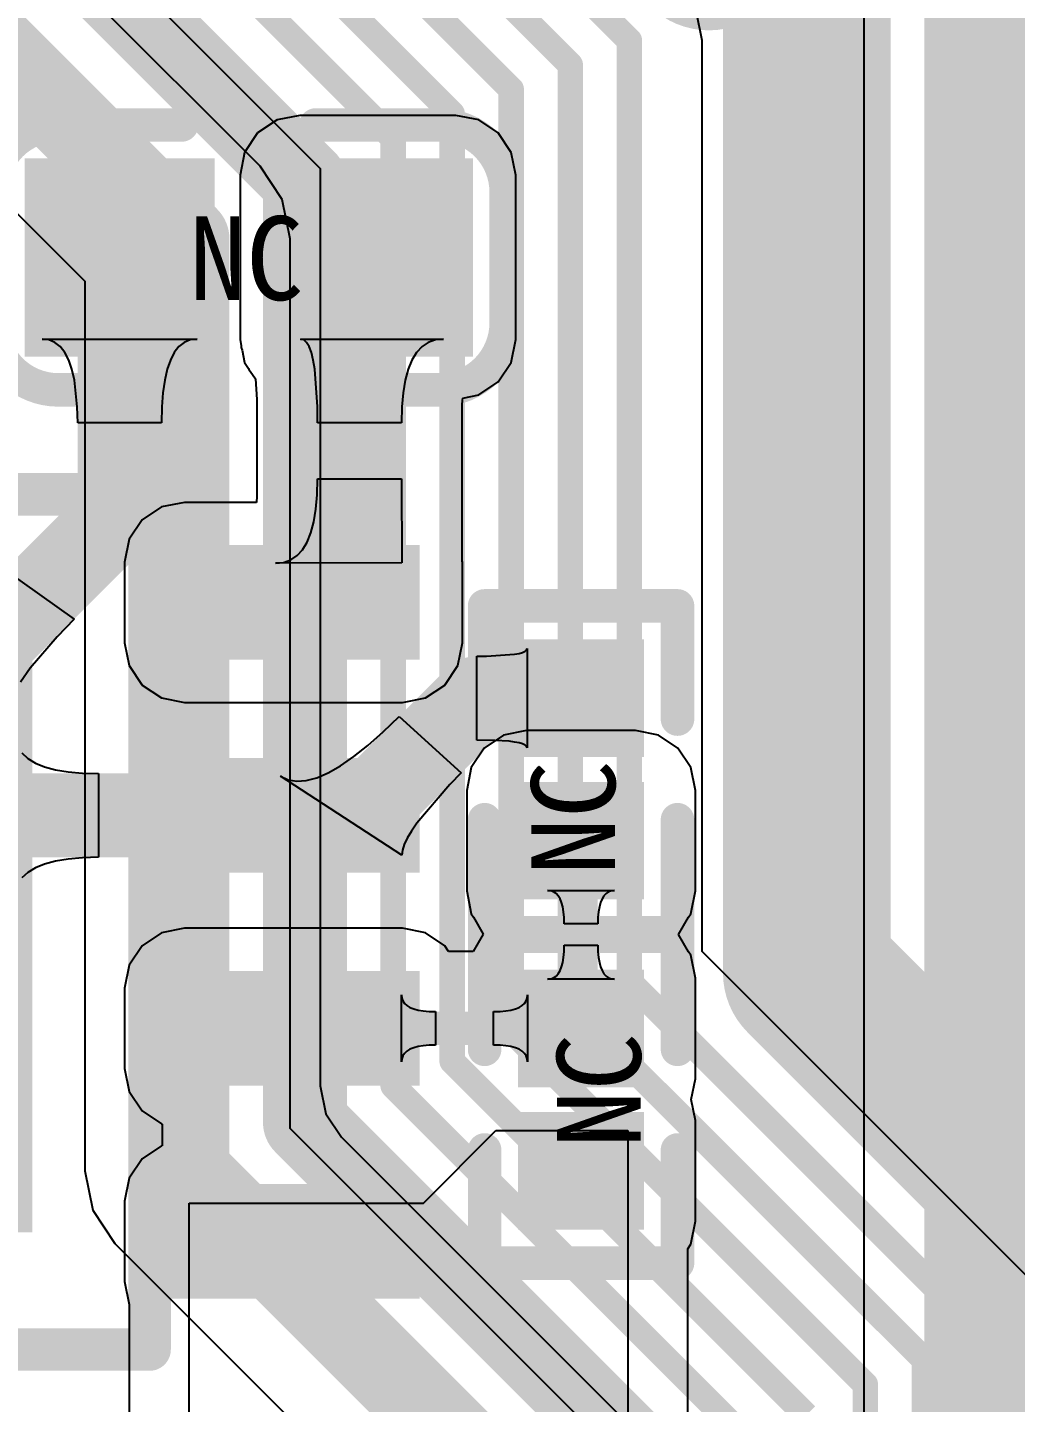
# Model space of a CAD drawing. Header units: millimetres. Extents: x -30 to 3.5, y -1.1 to 91.3.
# Drawn here: x -12.85 to -6.96, y 33.3 to 41.5 of the extents above; entities that cross this region are included whole.
import ezdxf

# ---------------------------------------------------------------- set-up
doc = ezdxf.new("R2010")
doc.units = ezdxf.units.MM
for name, color, linetype in [('BottomLayer', 5, 'Continuous'), ('MultiLayer', 9, 'Continuous'), ('TopLayer', 1, 'Continuous'), ('TopOverlay', 2, 'Continuous'), ('TopPaste', 8, 'Continuous'), ('TopSolder', 216, 'Continuous'), ('ViaHoleLayer', 16, 'Continuous')]:
    doc.layers.add(name, color=color, linetype=linetype)

# ---------------------------------------------------------------- blocks, each defined once
blk = doc.blocks.new('ESOP_8_L4_9_W3_9_P1_27_LS6_0_BL_EP_4')
at = {"layer": 'TopLayer'}
for points in [[(-1.66497, 3.558286), (-2.14503, 3.558286), (-1.66497, 2.258314), (-2.14503, 2.258314)], [(-0.39497, 3.558286), (-0.87503, 3.558286), (-0.39497, 2.258314), (-0.87503, 2.258314)], [(0.87503, 3.558286), (0.39497, 3.558286), (0.87503, 2.258314), (0.39497, 2.258314)], [(2.14503, 3.558286), (1.66497, 3.558286), (2.14503, 2.258314), (1.66497, 2.258314)], [(1.75006, 1.249934), (-1.75006, 1.249934), (1.75006, -1.249934), (-1.75006, -1.249934)], [(-1.66497, -2.258314), (-2.14503, -2.258314), (-1.66497, -3.558286), (-2.14503, -3.558286)], [(-0.39497, -2.258314), (-0.87503, -2.258314), (-0.39497, -3.558286), (-0.87503, -3.558286)], [(0.87503, -2.258314), (0.39497, -2.258314), (0.87503, -3.558286), (0.39497, -3.558286)], [(2.14503, -2.258314), (1.66497, -2.258314), (2.14503, -3.558286), (1.66497, -3.558286)]]:
    blk.add_solid(points, dxfattribs=at)
at = {"layer": 'TopOverlay', "const_width": 0.254}
for points in [[(-2.549906, 2.050034), (-2.549906, 0.8001)], [(-2.549906, 2.050034), (2.55016, 2.050034)], [(2.549906, 2.050034), (2.549906, -2.050034)], [(-2.549906, -0.8001), (-2.549906, -2.050034)], [(-2.55016, -2.050034), (2.549906, -2.050034)]]:
    blk.add_lwpolyline(points, dxfattribs=at)
at = {"layer": 'TopOverlay', "const_width": 0.127}
for points in [[(-2.613406, 2.050034, 1), (-2.486406, 2.050034, 1)], [(-2.613406, 2.050034, 1), (-2.486406, 2.050034, 1)], [(2.486406, 2.050034, 1), (2.613406, 2.050034, 1)], [(2.48666, 2.050034, 1), (2.61366, 2.050034, 1)], [(-2.613406, 0.8001, 1), (-2.486406, 0.8001, 1)], [(-2.563368, 0.8001, 1), (-2.436368, 0.8001, 1)], [(-2.613406, -0.8001, 1), (-2.486406, -0.8001, 1)], [(-2.563368, -0.8001, 1), (-2.436368, -0.8001, 1)], [(-2.61366, -2.050034, 1), (-2.48666, -2.050034, 1)], [(-2.613406, -2.050034, 1), (-2.486406, -2.050034, 1)], [(2.486406, -2.050034, 1), (2.613406, -2.050034, 1)], [(2.486406, -2.050034, 1), (2.613406, -2.050034, 1)]]:
    blk.add_lwpolyline(points, format="xyb", close=True, dxfattribs=at)
at = {"layer": 'TopOverlay', "const_width": 0.254}
blk.add_lwpolyline([(-2.499868, 0.8001, -0.63548999), (-2.499868, -0.8001)], format="xyb", dxfattribs=at)
at = {"layer": 'TopPaste'}
for points in [[(-1.66497, 3.558286), (-2.14503, 3.558286), (-1.66497, 2.258314), (-2.14503, 2.258314)], [(-0.39497, 3.558286), (-0.87503, 3.558286), (-0.39497, 2.258314), (-0.87503, 2.258314)], [(0.87503, 3.558286), (0.39497, 3.558286), (0.87503, 2.258314), (0.39497, 2.258314)], [(2.14503, 3.558286), (1.66497, 3.558286), (2.14503, 2.258314), (1.66497, 2.258314)], [(1.75006, 1.249934), (-1.75006, 1.249934), (1.75006, -1.249934), (-1.75006, -1.249934)], [(-1.66497, -2.258314), (-2.14503, -2.258314), (-1.66497, -3.558286), (-2.14503, -3.558286)], [(-0.39497, -2.258314), (-0.87503, -2.258314), (-0.39497, -3.558286), (-0.87503, -3.558286)], [(0.87503, -2.258314), (0.39497, -2.258314), (0.87503, -3.558286), (0.39497, -3.558286)], [(2.14503, -2.258314), (1.66497, -2.258314), (2.14503, -3.558286), (1.66497, -3.558286)]]:
    blk.add_solid(points, dxfattribs=at)
at = {"layer": 'TopSolder'}
for points in [[(-1.56337, 3.659886), (-2.24663, 3.659886), (-1.56337, 2.156714), (-2.24663, 2.156714)], [(-0.29337, 3.659886), (-0.97663, 3.659886), (-0.29337, 2.156714), (-0.97663, 2.156714)], [(0.97663, 3.659886), (0.29337, 3.659886), (0.97663, 2.156714), (0.29337, 2.156714)], [(2.24663, 3.659886), (1.56337, 3.659886), (2.24663, 2.156714), (1.56337, 2.156714)], [(1.85166, 1.351534), (-1.85166, 1.351534), (1.85166, -1.351534), (-1.85166, -1.351534)], [(-1.56337, -2.156714), (-2.24663, -2.156714), (-1.56337, -3.659886), (-2.24663, -3.659886)], [(-0.29337, -2.156714), (-0.97663, -2.156714), (-0.29337, -3.659886), (-0.97663, -3.659886)], [(0.97663, -2.156714), (0.29337, -2.156714), (0.97663, -3.659886), (0.29337, -3.659886)], [(2.24663, -2.156714), (1.56337, -2.156714), (2.24663, -3.659886), (1.56337, -3.659886)]]:
    blk.add_solid(points, dxfattribs=at)
blk = doc.blocks.new('LC_0402_R_10')
at = {"layer": 'TopLayer'}
for points in [[(-0.725, -0.325), (-0.125, -0.325), (-0.725, 0.325), (-0.125, 0.325)], [(0.125, -0.325), (0.725, -0.325), (0.125, 0.325), (0.725, 0.325)]]:
    blk.add_solid(points, dxfattribs=at)
at = {"layer": 'TopOverlay', "const_width": 0.2}
for points in [[(-0.3, 0.575), (-0.975, 0.575)], [(-0.975, -0.575), (-0.975, 0.575)], [(0.975, 0.575), (0.3, 0.575)], [(0.975, -0.575), (0.975, 0.575)], [(-0.3, -0.575), (-0.975, -0.575)], [(0.975, -0.575), (0.3, -0.575)]]:
    blk.add_lwpolyline(points, dxfattribs=at)
at = {"layer": 'TopOverlay', "const_width": 0.1}
for points in [[(-1.025, 0.575, 1), (-0.925, 0.575, 1)], [(-1.025, 0.575, 1), (-0.925, 0.575, 1)], [(-0.35, 0.575, 1), (-0.25, 0.575, 1)], [(0.25, 0.575, 1), (0.35, 0.575, 1)], [(0.925, 0.575, 1), (1.025, 0.575, 1)], [(0.925, 0.575, 1), (1.025, 0.575, 1)], [(-1.025, -0.575, 1), (-0.925, -0.575, 1)], [(-1.025, -0.575, 1), (-0.925, -0.575, 1)], [(-0.35, -0.575, 1), (-0.25, -0.575, 1)], [(0.25, -0.575, 1), (0.35, -0.575, 1)], [(0.925, -0.575, 1), (1.025, -0.575, 1)], [(0.925, -0.575, 1), (1.025, -0.575, 1)]]:
    blk.add_lwpolyline(points, format="xyb", close=True, dxfattribs=at)
at = {"layer": 'TopPaste'}
for points in [[(-0.725, -0.325), (-0.125, -0.325), (-0.725, 0.325), (-0.125, 0.325)], [(0.125, -0.325), (0.725, -0.325), (0.125, 0.325), (0.725, 0.325)]]:
    blk.add_solid(points, dxfattribs=at)
at = {"layer": 'TopSolder'}
for points in [[(-0.7758, -0.3758), (-0.0742, -0.3758), (-0.7758, 0.3758), (-0.0742, 0.3758)], [(0.0742, -0.3758), (0.7758, -0.3758), (0.0742, 0.3758), (0.7758, 0.3758)]]:
    blk.add_solid(points, dxfattribs=at)
blk = doc.blocks.new('LC_0603_C_40')
at = {"layer": 'TopLayer'}
for points in [[(-1.235, -0.49), (-0.305, -0.49), (-1.235, 0.49), (-0.305, 0.49)], [(0.305, -0.49), (1.235, -0.49), (0.305, 0.49), (1.235, 0.49)]]:
    blk.add_solid(points, dxfattribs=at)
at = {"layer": 'TopOverlay', "const_width": 0.2}
for points in [[(-1.535, 0.39, -0.414213), (-1.135, 0.79)], [(1.135, 0.79, -0.414213), (1.535, 0.39)], [(-1.135, -0.79, -0.414213), (-1.535, -0.39)], [(1.535, -0.39, -0.414213), (1.135, -0.79)]]:
    blk.add_lwpolyline(points, format="xyb", dxfattribs=at)
for points in [[(-0.4, 0.79), (-1.135, 0.79)], [(1.135, 0.79), (0.4, 0.79)], [(-1.535, 0.39), (-1.535, -0.39)], [(1.535, 0.39), (1.535, -0.39)], [(-0.4, -0.79), (-1.135, -0.79)], [(1.135, -0.79), (0.4, -0.79)]]:
    blk.add_lwpolyline(points, dxfattribs=at)
at = {"layer": 'TopOverlay', "const_width": 0.1}
for points in [[(-1.185, 0.79, 1), (-1.085, 0.79, 1)], [(-1.185, 0.79, 1), (-1.085, 0.79, 1)], [(-0.45, 0.79, 1), (-0.35, 0.79, 1)], [(0.35, 0.79, 1), (0.45, 0.79, 1)], [(1.085, 0.79, 1), (1.185, 0.79, 1)], [(1.085, 0.79, 1), (1.185, 0.79, 1)], [(-1.585, 0.39, 1), (-1.485, 0.39, 1)], [(-1.585, 0.39, 1), (-1.485, 0.39, 1)], [(1.485, 0.39, 1), (1.585, 0.39, 1)], [(1.485, 0.39, 1), (1.585, 0.39, 1)], [(-1.585, -0.39, 1), (-1.485, -0.39, 1)], [(-1.585, -0.39, 1), (-1.485, -0.39, 1)], [(1.485, -0.39, 1), (1.585, -0.39, 1)], [(1.485, -0.39, 1), (1.585, -0.39, 1)], [(-1.185, -0.79, 1), (-1.085, -0.79, 1)], [(-1.185, -0.79, 1), (-1.085, -0.79, 1)], [(-0.45, -0.79, 1), (-0.35, -0.79, 1)], [(0.35, -0.79, 1), (0.45, -0.79, 1)], [(1.085, -0.79, 1), (1.185, -0.79, 1)], [(1.085, -0.79, 1), (1.185, -0.79, 1)]]:
    blk.add_lwpolyline(points, format="xyb", close=True, dxfattribs=at)
at = {"layer": 'TopPaste'}
for points in [[(-1.235, -0.49), (-0.305, -0.49), (-1.235, 0.49), (-0.305, 0.49)], [(0.305, -0.49), (1.235, -0.49), (0.305, 0.49), (1.235, 0.49)]]:
    blk.add_solid(points, dxfattribs=at)
at = {"layer": 'TopSolder'}
for points in [[(-1.3366, -0.5916), (-0.2034, -0.5916), (-1.3366, 0.5916), (-0.2034, 0.5916)], [(0.2034, -0.5916), (1.3366, -0.5916), (0.2034, 0.5916), (1.3366, 0.5916)]]:
    blk.add_solid(points, dxfattribs=at)
blk = doc.blocks.new('LC_0402_R_65')
at = {"layer": 'TopLayer'}
for points in [[(-0.725, -0.325), (-0.125, -0.325), (-0.725, 0.325), (-0.125, 0.325)], [(0.125, -0.325), (0.725, -0.325), (0.125, 0.325), (0.725, 0.325)]]:
    blk.add_solid(points, dxfattribs=at)
at = {"layer": 'TopOverlay', "const_width": 0.2}
for points in [[(-0.3, 0.575), (-0.975, 0.575)], [(-0.975, -0.575), (-0.975, 0.575)], [(0.975, 0.575), (0.3, 0.575)], [(0.975, -0.575), (0.975, 0.575)], [(-0.3, -0.575), (-0.975, -0.575)], [(0.975, -0.575), (0.3, -0.575)]]:
    blk.add_lwpolyline(points, dxfattribs=at)
at = {"layer": 'TopOverlay', "const_width": 0.1}
for points in [[(-1.025, 0.575, 1), (-0.925, 0.575, 1)], [(-1.025, 0.575, 1), (-0.925, 0.575, 1)], [(-0.35, 0.575, 1), (-0.25, 0.575, 1)], [(0.25, 0.575, 1), (0.35, 0.575, 1)], [(0.925, 0.575, 1), (1.025, 0.575, 1)], [(0.925, 0.575, 1), (1.025, 0.575, 1)], [(-1.025, -0.575, 1), (-0.925, -0.575, 1)], [(-1.025, -0.575, 1), (-0.925, -0.575, 1)], [(-0.35, -0.575, 1), (-0.25, -0.575, 1)], [(0.25, -0.575, 1), (0.35, -0.575, 1)], [(0.925, -0.575, 1), (1.025, -0.575, 1)], [(0.925, -0.575, 1), (1.025, -0.575, 1)]]:
    blk.add_lwpolyline(points, format="xyb", close=True, dxfattribs=at)
at = {"layer": 'TopPaste'}
for points in [[(-0.725, -0.325), (-0.125, -0.325), (-0.725, 0.325), (-0.125, 0.325)], [(0.125, -0.325), (0.725, -0.325), (0.125, 0.325), (0.725, 0.325)]]:
    blk.add_solid(points, dxfattribs=at)
at = {"layer": 'TopSolder'}
for points in [[(-0.7758, -0.3758), (-0.0742, -0.3758), (-0.7758, 0.3758), (-0.0742, 0.3758)], [(0.0742, -0.3758), (0.7758, -0.3758), (0.0742, 0.3758), (0.7758, 0.3758)]]:
    blk.add_solid(points, dxfattribs=at)

msp = doc.modelspace()

# ---------------------------------------------------------------- linework, layer by layer
at = {"layer": 'BottomLayer'}
for p, q in [((-11.4642, 40.6758), (-12.8092, 42.0208)), ((-12.5021, 42.0601), (-11.1051, 40.6632)), ((-8.8285, 41.4263), (-8.8615, 41.5925)), ((-8.8285, 35.9939), (-8.8285, 41.4263)), ((-13.8536, 41.3348), (-12.5086, 39.9898)), ((-11.3316, 40.4773), (-11.4642, 40.6758)), ((-11.1051, 40.6632), (-11.1051, 35.192)), ((-11.285, 40.2432), (-11.3316, 40.4773)), ((-11.285, 34.9376), (-11.285, 40.2432)), ((-12.5086, 39.9898), (-12.5086, 34.6842)), ((-6.8447, 34.0101), (-8.8285, 35.9939)), ((-11.1051, 35.192), (-11.0721, 35.0258)), ((-11.0721, 35.0258), (-10.9779, 34.8849)), ((-9.386, 33.0386), (-11.285, 34.9376)), ((-10.9779, 34.8849), (-8.9941, 32.9011)), ((-12.5086, 34.6842), (-12.462, 34.4501)), ((-12.462, 34.4501), (-12.3294, 34.2516)), ((-12.3294, 34.2516), (-10.4304, 32.3526))]:
    msp.add_line(p, q, dxfattribs=at)
for points, const_width in [([(-8.2042, 35.8648), (-8.2042, 43.2562)], 1), ([(-10.787, 42.9505), (-9.2628, 41.4263)], 0.152), ([(-11.139, 42.8047), (-9.6148, 41.2805)], 0.152), ([(-11.491, 42.6589), (-9.9668, 41.1347)], 0.152), ([(-11.843, 42.5131), (-10.3188, 40.9889)], 0.152), ([(-12.195, 42.3673), (-10.6708, 40.8431)], 0.152), ([(-12.721, 42.1088), (-11.1968, 40.5846)], 0.5), ([(-13.421, 41.7674), (-11.8968, 40.2432)], 0.5), ([(-9.2628, 35.814), (-9.2628, 41.4263)], 0.152), ([(-9.6148, 35.6682), (-9.6148, 41.2805)], 0.152), ([(-9.9668, 35.5224), (-9.9668, 41.1347)], 0.152), ([(-10.3188, 35.3378), (-10.3188, 40.9889)], 0.152), ([(-10.6708, 35.192), (-10.6708, 40.8431)], 0.152), ([(-11.1968, 34.9741), (-11.1968, 40.5846)], 0.5), ([(-11.8968, 34.6842), (-11.8968, 40.2432)], 0.5), ([(-8.2042, 35.8648), (-5.7658, 33.4264)], 1), ([(-9.2628, 35.814), (-7.1518, 33.703)], 0.152), ([(-9.6148, 35.6682), (-7.5038, 33.5572)], 0.152), ([(-9.9668, 35.5224), (-7.8558, 33.4114)], 0.152), ([(-10.3188, 35.3378), (-8.2078, 33.2268)], 0.152), ([(-10.6708, 35.192), (-8.5598, 33.081)], 0.152), ([(-11.1968, 34.9741), (-9.1186, 32.8959)], 0.5), ([(-11.8968, 34.6842), (-9.8186, 32.606)], 0.5), ([(-7.1518, 28.1576), (-7.1518, 33.703)], 0.152), ([(-7.5038, 27.9762), (-7.5038, 33.5572)], 0.152), ([(-7.8558, 27.8304), (-7.8558, 33.4114)], 0.152)]:
    msp.add_lwpolyline(points, dxfattribs=dict(at, const_width=const_width))
for points, const_width in [([(-9.3008, 41.4263, 1), (-9.2248, 41.4263, 1)], 0.076), ([(-9.3008, 41.4263, 1), (-9.2248, 41.4263, 1)], 0.076), ([(-9.6528, 41.2805, 1), (-9.5768, 41.2805, 1)], 0.076), ([(-9.6528, 41.2805, 1), (-9.5768, 41.2805, 1)], 0.076), ([(-10.0048, 41.1347, 1), (-9.9288, 41.1347, 1)], 0.076), ([(-10.0048, 41.1347, 1), (-9.9288, 41.1347, 1)], 0.076), ([(-10.3568, 40.9889, 1), (-10.2808, 40.9889, 1)], 0.076), ([(-10.3568, 40.9889, 1), (-10.2808, 40.9889, 1)], 0.076), ([(-8.4304, 40.7416, 1), (-8.1304, 40.7416, 1)], 0.3), ([(-10.7088, 40.8431, 1), (-10.6328, 40.8431, 1)], 0.076), ([(-10.7088, 40.8431, 1), (-10.6328, 40.8431, 1)], 0.076), ([(-11.3218, 40.5846, 1), (-11.0718, 40.5846, 1)], 0.25), ([(-11.3218, 40.5846, 1), (-11.0718, 40.5846, 1)], 0.25), ([(-12.0218, 40.2432, 1), (-11.7718, 40.2432, 1)], 0.25), ([(-12.0218, 40.2432, 1), (-11.7718, 40.2432, 1)], 0.25), ([(-8.3542, 39.2938, 1), (-8.0542, 39.2938, 1)], 0.3), ([(-8.3542, 37.4904, 1), (-8.0542, 37.4904, 1)], 0.3), ([(-8.4542, 35.8648, 1), (-7.9542, 35.8648, 1)], 0.5), ([(-8.4542, 35.8648, 1), (-7.9542, 35.8648, 1)], 0.5), ([(-8.278, 36.068, 1), (-7.978, 36.068, 1)], 0.3), ([(-9.3008, 35.814, 1), (-9.2248, 35.814, 1)], 0.076), ([(-9.3008, 35.814, 1), (-9.2248, 35.814, 1)], 0.076), ([(-9.6528, 35.6682, 1), (-9.5768, 35.6682, 1)], 0.076), ([(-9.6528, 35.6682, 1), (-9.5768, 35.6682, 1)], 0.076), ([(-10.0048, 35.5224, 1), (-9.9288, 35.5224, 1)], 0.076), ([(-10.0048, 35.5224, 1), (-9.9288, 35.5224, 1)], 0.076), ([(-10.3568, 35.3378, 1), (-10.2808, 35.3378, 1)], 0.076), ([(-10.3568, 35.3378, 1), (-10.2808, 35.3378, 1)], 0.076), ([(-10.7088, 35.192, 1), (-10.6328, 35.192, 1)], 0.076), ([(-10.7088, 35.192, 1), (-10.6328, 35.192, 1)], 0.076), ([(-11.3218, 34.9741, 1), (-11.0718, 34.9741, 1)], 0.25), ([(-11.3218, 34.9741, 1), (-11.0718, 34.9741, 1)], 0.25), ([(-12.0218, 34.6842, 1), (-11.7718, 34.6842, 1)], 0.25), ([(-12.0218, 34.6842, 1), (-11.7718, 34.6842, 1)], 0.25), ([(-7.1898, 33.703, 1), (-7.1138, 33.703, 1)], 0.076), ([(-7.1898, 33.703, 1), (-7.1138, 33.703, 1)], 0.076), ([(-7.5418, 33.5572, 1), (-7.4658, 33.5572, 1)], 0.076), ([(-7.5418, 33.5572, 1), (-7.4658, 33.5572, 1)], 0.076), ([(-7.8938, 33.4114, 1), (-7.8178, 33.4114, 1)], 0.076), ([(-7.8938, 33.4114, 1), (-7.8178, 33.4114, 1)], 0.076)]:
    msp.add_lwpolyline(points, format="xyb", close=True, dxfattribs=dict(at, const_width=const_width))
at = {"layer": 'MultiLayer', "const_width": 0.3}
for points in [[(-8.4304, 40.7416, 1), (-8.1304, 40.7416, 1)], [(-8.3542, 39.2938, 1), (-8.0542, 39.2938, 1)], [(-8.3542, 37.4904, 1), (-8.0542, 37.4904, 1)], [(-8.278, 36.068, 1), (-7.978, 36.068, 1)]]:
    msp.add_lwpolyline(points, format="xyb", close=True, dxfattribs=at)
at = {"layer": 'TopLayer'}
for p, q in [((-7.8648, 45.4264), (-7.8648, 31.9766)), ((-11.3632, 40.9517), (-11.4789, 40.8743)), ((-11.2266, 40.9789), (-11.3632, 40.9517)), ((-10.2966, 40.9789), (-11.2266, 40.9789)), ((-10.16, 40.9517), (-10.2966, 40.9789)), ((-10.0443, 40.8743), (-10.16, 40.9517)), ((-11.4789, 40.8743), (-11.5563, 40.7586)), ((-9.9669, 40.7586), (-10.0443, 40.8743)), ((-11.5563, 40.7586), (-11.5835, 40.622)), ((-9.9397, 40.622), (-9.9669, 40.7586)), ((-11.5835, 40.622), (-11.5835, 39.642)), ((-9.9397, 39.642), (-9.9397, 40.622)), ((-12.7231, 39.6403), (-12.7633, 39.6453)), ((-12.7633, 39.6453), (-11.8399, 39.6453)), ((-12.6871, 39.6253), (-12.7231, 39.6403)), ((-12.6553, 39.6003), (-12.6871, 39.6253)), ((-11.9161, 39.6253), (-11.9479, 39.6003)), ((-11.8801, 39.6403), (-11.9161, 39.6253)), ((-11.8399, 39.6453), (-11.8801, 39.6403)), ((-11.5835, 39.642), (-11.5761, 39.605)), ((-11.5761, 39.605), (-11.5766, 39.5953)), ((-11.2039, 39.6403), (-11.2233, 39.6453)), ((-11.2233, 39.6453), (-10.3712, 39.6453)), ((-11.1865, 39.6253), (-11.2039, 39.6403)), ((-11.1712, 39.6003), (-11.1865, 39.6253)), ((-10.4612, 39.6253), (-10.4987, 39.6003)), ((-10.4187, 39.6403), (-10.4612, 39.6253)), ((-10.3712, 39.6453), (-10.4187, 39.6403)), ((-9.9669, 39.5054), (-9.9397, 39.642)), ((-12.6278, 39.5653), (-12.6553, 39.6003)), ((-12.6045, 39.5203), (-12.6278, 39.5653)), ((-11.9754, 39.5653), (-11.9987, 39.5203)), ((-11.9479, 39.6003), (-11.9754, 39.5653)), ((-11.5766, 39.5953), (-11.5709, 39.579)), ((-11.5709, 39.579), (-11.5563, 39.5054)), ((-11.158, 39.5653), (-11.1712, 39.6003)), ((-11.1467, 39.5203), (-11.158, 39.5653)), ((-10.5312, 39.5653), (-10.5587, 39.5203)), ((-10.4987, 39.6003), (-10.5312, 39.5653)), ((-12.5855, 39.4653), (-12.6045, 39.5203)), ((-12.5707, 39.4003), (-12.5855, 39.4653)), ((-12.0177, 39.4653), (-12.0326, 39.4003)), ((-11.9987, 39.5203), (-12.0177, 39.4653)), ((-11.5563, 39.5054), (-11.5329, 39.4704)), ((-11.5329, 39.4704), (-11.5306, 39.4639)), ((-11.5306, 39.4639), (-11.5224, 39.4547)), ((-11.5224, 39.4547), (-11.4913, 39.4082)), ((-11.1375, 39.4653), (-11.1467, 39.5203)), ((-11.1222, 39.2403), (-11.1375, 39.4653)), ((-10.5812, 39.4653), (-10.5987, 39.4003)), ((-10.5587, 39.5203), (-10.5812, 39.4653)), ((-10.0443, 39.3897), (-9.9669, 39.5054)), ((-12.5537, 39.2403), (-12.5707, 39.4003)), ((-12.0326, 39.4003), (-12.0431, 39.3253)), ((-11.4913, 39.4082), (-11.483, 39.2851)), ((-10.5987, 39.4003), (-10.6112, 39.3253)), ((-10.16, 39.3123), (-10.0443, 39.3897)), ((-12.0431, 39.3253), (-12.0495, 39.2403)), ((-11.483, 39.2851), (-11.483, 38.7043)), ((-10.6112, 39.3253), (-10.6187, 39.2403)), ((-10.2594, 39.2518), (-10.2569, 39.2802)), ((-10.2569, 39.2802), (-10.2547, 39.2935)), ((-10.2547, 39.2935), (-10.16, 39.3123)), ((-12.5516, 39.1453), (-12.5537, 39.2403)), ((-12.0495, 39.2403), (-12.0516, 39.1453)), ((-11.1212, 39.1453), (-11.1222, 39.2403)), ((-10.6187, 39.2403), (-10.6212, 39.1453)), ((-10.2594, 38.3216), (-10.2594, 39.2518)), ((-12.0516, 39.1453), (-12.5516, 39.1453)), ((-10.6212, 39.1453), (-11.1212, 39.1453)), ((-11.1237, 38.7159), (-11.1212, 38.8113)), ((-11.1212, 38.8113), (-10.6212, 38.8113)), ((-10.6212, 38.8113), (-10.6182, 38.3113)), ((-11.483, 38.7043), (-11.4855, 38.6754)), ((-11.1312, 38.6306), (-11.1237, 38.7159)), ((-12.0514, 38.6443), (-12.1672, 38.567)), ((-11.9149, 38.6715), (-12.0514, 38.6443)), ((-11.4861, 38.6715), (-11.9149, 38.6715)), ((-11.4855, 38.6754), (-11.4861, 38.6715)), ((-11.1437, 38.5552), (-11.1312, 38.6306)), ((-12.1672, 38.567), (-12.2446, 38.4512)), ((-11.1612, 38.4899), (-11.1437, 38.5552)), ((-11.1837, 38.4346), (-11.1612, 38.4899)), ((-12.2446, 38.4512), (-12.2717, 38.3146)), ((-11.2437, 38.354), (-11.2112, 38.3893)), ((-11.2112, 38.3893), (-11.1837, 38.4346)), ((-12.2717, 38.3146), (-12.2717, 37.8346)), ((-11.3712, 38.3083), (-11.3237, 38.3135)), ((-10.6182, 38.3113), (-11.3712, 38.3083)), ((-11.3237, 38.3135), (-11.2812, 38.3287)), ((-11.2812, 38.3287), (-11.2437, 38.354)), ((-10.2581, 38.3146), (-10.2594, 38.3216)), ((-10.2581, 37.8346), (-10.2581, 38.3146)), ((-12.9852, 38.2699), (-12.573, 37.975)), ((-12.573, 37.975), (-12.6749, 37.8696)), ((-12.6749, 37.8696), (-12.8346, 37.6819)), ((-12.2717, 37.8346), (-12.2446, 37.698)), ((-10.2852, 37.698), (-10.2581, 37.8346)), ((-10.1718, 37.754), (-10.1149, 37.7545)), ((-10.1718, 37.254), (-10.1718, 37.754)), ((-10.1149, 37.7545), (-9.947, 37.7657)), ((-9.947, 37.7657), (-9.9201, 37.7708)), ((-9.9201, 37.7708), (-9.8991, 37.7769)), ((-9.8991, 37.7769), (-9.8841, 37.7839)), ((-9.8841, 37.7839), (-9.8751, 37.7918)), ((-9.8751, 37.7918), (-9.8721, 37.8007)), ((-9.8721, 37.8007), (-9.8721, 37.2073)), ((-12.8346, 37.6819), (-12.8924, 37.5996)), ((-12.2446, 37.698), (-12.1672, 37.5822)), ((-10.3626, 37.5822), (-10.2852, 37.698)), ((-12.1672, 37.5822), (-12.0514, 37.5049)), ((-10.4784, 37.5049), (-10.3626, 37.5822)), ((-12.0514, 37.5049), (-11.9149, 37.4777)), ((-11.9149, 37.4777), (-10.6149, 37.4777)), ((-10.6149, 37.4777), (-10.4784, 37.5049)), ((-10.7306, 37.3023), (-10.6345, 37.3949)), ((-10.6345, 37.3949), (-10.2647, 37.0576)), ((-9.8754, 37.3109), (-10.012, 37.2837)), ((-9.2254, 37.3109), (-9.8754, 37.3109)), ((-9.0888, 37.2837), (-9.2254, 37.3109)), ((-10.8211, 37.2223), (-10.7306, 37.3023)), ((-10.0639, 37.2521), (-10.1718, 37.254)), ((-10.012, 37.2837), (-10.1277, 37.2063)), ((-9.98, 37.2465), (-10.0639, 37.2521)), ((-9.947, 37.2423), (-9.98, 37.2465)), ((-9.9201, 37.2372), (-9.947, 37.2423)), ((-9.8991, 37.2311), (-9.9201, 37.2372)), ((-9.8841, 37.2241), (-9.8991, 37.2311)), ((-8.9731, 37.2063), (-9.0888, 37.2837)), ((-12.8843, 37.1771), (-12.8491, 37.1446)), ((-10.9851, 37.1004), (-10.9059, 37.155)), ((-10.9059, 37.155), (-10.8211, 37.2223)), ((-10.1277, 37.2063), (-10.2051, 37.0906)), ((-9.8751, 37.2162), (-9.8841, 37.2241)), ((-9.8721, 37.2073), (-9.8751, 37.2162)), ((-8.8957, 37.0906), (-8.9731, 37.2063)), ((-12.8491, 37.1446), (-12.8039, 37.1171)), ((-12.8039, 37.1171), (-12.7485, 37.0946)), ((-12.7485, 37.0946), (-12.6831, 37.0771)), ((-12.6831, 37.0771), (-12.6077, 37.0646)), ((-12.6077, 37.0646), (-12.5221, 37.0571)), ((-11.0586, 37.0584), (-10.9851, 37.1004)), ((-10.2051, 37.0906), (-10.2323, 36.954)), ((-8.8685, 36.954), (-8.8957, 37.0906)), ((-12.5221, 37.0571), (-12.4266, 37.0546)), ((-12.4266, 37.0546), (-12.4266, 36.5546)), ((-10.6182, 36.5679), (-11.3416, 37.0383)), ((-11.3416, 37.0383), (-11.2963, 37.017)), ((-11.2963, 37.017), (-11.2453, 37.0083)), ((-11.2453, 37.0083), (-11.1887, 37.0124)), ((-11.1887, 37.0124), (-11.1265, 37.029)), ((-11.1265, 37.029), (-11.0586, 37.0584)), ((-10.3318, 36.989), (-10.5298, 36.7584)), ((-10.2647, 37.0576), (-10.3318, 36.989)), ((-10.2323, 36.954), (-10.2323, 36.354)), ((-8.8685, 36.354), (-8.8685, 36.954)), ((-10.5298, 36.7584), (-10.5616, 36.7116)), ((-10.5864, 36.6691), (-10.6041, 36.631)), ((-10.5616, 36.7116), (-10.5864, 36.6691)), ((-10.6147, 36.5973), (-10.6182, 36.5679)), ((-10.6041, 36.631), (-10.6147, 36.5973)), ((-12.8039, 36.4921), (-12.8491, 36.4646)), ((-12.7485, 36.5146), (-12.8039, 36.4921)), ((-12.6831, 36.5321), (-12.7485, 36.5146)), ((-12.6077, 36.5446), (-12.6831, 36.5321)), ((-12.5221, 36.5521), (-12.6077, 36.5446)), ((-12.4266, 36.5546), (-12.5221, 36.5521)), ((-12.8491, 36.4646), (-12.8843, 36.4321)), ((-10.2323, 36.354), (-10.2051, 36.2174)), ((-9.7314, 36.3553), (-9.7504, 36.3573)), ((-9.7504, 36.3573), (-9.3504, 36.3573)), ((-9.7144, 36.3493), (-9.7314, 36.3553)), ((-9.6994, 36.3393), (-9.7144, 36.3493)), ((-9.6864, 36.3253), (-9.6994, 36.3393)), ((-9.6754, 36.3073), (-9.6864, 36.3253)), ((-9.4144, 36.3253), (-9.4254, 36.3073)), ((-9.4014, 36.3393), (-9.4144, 36.3253)), ((-9.3864, 36.3493), (-9.4014, 36.3393)), ((-9.3694, 36.3553), (-9.3864, 36.3493)), ((-9.3504, 36.3573), (-9.3694, 36.3553)), ((-8.8957, 36.2174), (-8.8685, 36.354)), ((-9.6664, 36.2853), (-9.6754, 36.3073)), ((-9.6594, 36.2593), (-9.6664, 36.2853)), ((-9.6544, 36.2293), (-9.6594, 36.2593)), ((-9.4414, 36.2593), (-9.4464, 36.2293)), ((-9.4344, 36.2853), (-9.4414, 36.2593)), ((-9.4254, 36.3073), (-9.4344, 36.2853)), ((-10.2051, 36.2174), (-10.1915, 36.1971)), ((-10.1915, 36.1971), (-10.1335, 36.0969)), ((-9.6514, 36.1953), (-9.6544, 36.2293)), ((-9.6504, 36.1573), (-9.6514, 36.1953)), ((-9.4494, 36.1953), (-9.4504, 36.1573)), ((-9.4464, 36.2293), (-9.4494, 36.1953)), ((-8.9688, 36.0943), (-8.9093, 36.1971)), ((-8.9093, 36.1971), (-8.8957, 36.2174)), ((-12.0514, 36.1043), (-12.1672, 36.027)), ((-11.9149, 36.1315), (-12.0514, 36.1043)), ((-10.6149, 36.1315), (-11.9149, 36.1315)), ((-10.4784, 36.1043), (-10.6149, 36.1315)), ((-10.3626, 36.027), (-10.4784, 36.1043)), ((-10.1335, 36.0969), (-10.1933, 35.9934)), ((-9.4504, 36.1573), (-9.6504, 36.1573)), ((-8.9093, 35.9915), (-8.9688, 36.0943)), ((-12.1672, 36.027), (-12.2446, 35.9112)), ((-10.3402, 35.9934), (-10.3626, 36.027)), ((-9.6514, 35.9927), (-9.6504, 36.0313)), ((-9.6504, 36.0313), (-9.4504, 36.0313)), ((-9.4504, 36.0313), (-9.4494, 35.9927)), ((-10.1933, 35.9934), (-10.3402, 35.9934)), ((-9.6664, 35.9013), (-9.6594, 35.9277)), ((-9.6594, 35.9277), (-9.6544, 35.9582)), ((-9.6544, 35.9582), (-9.6514, 35.9927)), ((-9.4494, 35.9927), (-9.4464, 35.9582)), ((-9.4464, 35.9582), (-9.4414, 35.9277)), ((-9.4414, 35.9277), (-9.4344, 35.9013)), ((-8.8957, 35.9712), (-8.9093, 35.9915)), ((-8.8685, 35.8346), (-8.8957, 35.9712)), ((-12.2446, 35.9112), (-12.2717, 35.7746)), ((-9.7314, 35.8303), (-9.7144, 35.8364)), ((-9.7144, 35.8364), (-9.6994, 35.8465)), ((-9.6994, 35.8465), (-9.6864, 35.8607)), ((-9.6864, 35.8607), (-9.6754, 35.879)), ((-9.6754, 35.879), (-9.6664, 35.9013)), ((-9.4344, 35.9013), (-9.4254, 35.879)), ((-9.4254, 35.879), (-9.4144, 35.8607)), ((-9.4144, 35.8607), (-9.4014, 35.8465)), ((-9.4014, 35.8465), (-9.3864, 35.8364)), ((-9.3864, 35.8364), (-9.3694, 35.8303)), ((-8.8685, 35.2346), (-8.8685, 35.8346)), ((-12.2717, 35.7746), (-12.2717, 35.2946)), ((-9.7504, 35.8283), (-9.7314, 35.8303)), ((-9.3504, 35.8283), (-9.7504, 35.8283)), ((-9.3694, 35.8303), (-9.3504, 35.8283)), ((-10.6213, 35.3346), (-10.6213, 35.7346)), ((-10.6213, 35.7346), (-10.6192, 35.7156)), ((-10.6192, 35.7156), (-10.6131, 35.6986)), ((-10.6131, 35.6986), (-10.603, 35.6836)), ((-10.603, 35.6836), (-10.5888, 35.6706)), ((-10.5888, 35.6706), (-10.5705, 35.6596)), ((-9.9198, 35.6596), (-9.9015, 35.6706)), ((-9.9015, 35.6706), (-9.8873, 35.6836)), ((-9.8873, 35.6836), (-9.8772, 35.6986)), ((-9.8772, 35.6986), (-9.8711, 35.7156)), ((-9.8711, 35.7156), (-9.8691, 35.7346)), ((-9.8691, 35.7346), (-9.8691, 35.3346)), ((-10.5705, 35.6596), (-10.5482, 35.6506)), ((-10.5482, 35.6506), (-10.5218, 35.6436)), ((-10.5218, 35.6436), (-10.4913, 35.6386)), ((-10.4913, 35.6386), (-10.4568, 35.6356)), ((-10.4568, 35.6356), (-10.4182, 35.6346)), ((-10.4182, 35.6346), (-10.4182, 35.4346)), ((-10.0721, 35.6346), (-10.0335, 35.6356)), ((-10.0721, 35.4346), (-10.0721, 35.6346)), ((-10.0335, 35.6356), (-9.999, 35.6386)), ((-9.999, 35.6386), (-9.9685, 35.6436)), ((-9.9685, 35.6436), (-9.9421, 35.6506)), ((-9.9421, 35.6506), (-9.9198, 35.6596)), ((-10.5218, 35.4256), (-10.5482, 35.4186)), ((-10.4913, 35.4306), (-10.5218, 35.4256)), ((-10.4568, 35.4336), (-10.4913, 35.4306)), ((-10.4182, 35.4346), (-10.4568, 35.4336)), ((-10.0335, 35.4336), (-10.0721, 35.4346)), ((-9.999, 35.4306), (-10.0335, 35.4336)), ((-9.9685, 35.4256), (-9.999, 35.4306)), ((-9.9421, 35.4186), (-9.9685, 35.4256)), ((-10.6192, 35.3536), (-10.6213, 35.3346)), ((-10.6131, 35.3706), (-10.6192, 35.3536)), ((-10.603, 35.3856), (-10.6131, 35.3706)), ((-10.5888, 35.3986), (-10.603, 35.3856)), ((-10.5705, 35.4096), (-10.5888, 35.3986)), ((-10.5482, 35.4186), (-10.5705, 35.4096)), ((-9.9198, 35.4096), (-9.9421, 35.4186)), ((-9.9015, 35.3986), (-9.9198, 35.4096)), ((-9.8873, 35.3856), (-9.9015, 35.3986)), ((-9.8772, 35.3706), (-9.8873, 35.3856)), ((-9.8711, 35.3536), (-9.8772, 35.3706)), ((-9.8691, 35.3346), (-9.8711, 35.3536)), ((-12.2717, 35.2946), (-12.2446, 35.158)), ((-8.8934, 35.1096), (-8.8685, 35.2346)), ((-12.2446, 35.158), (-12.1672, 35.0422)), ((-8.8685, 34.9846), (-8.8934, 35.1096)), ((-12.1672, 35.0422), (-12.0514, 34.9649)), ((-12.0514, 34.9649), (-12.0488, 34.9643)), ((-12.0488, 34.9643), (-12.0488, 34.8349)), ((-8.8685, 34.3846), (-8.8685, 34.9846)), ((-10.4902, 34.4932), (-10.0584, 34.925)), ((-10.0584, 34.925), (-9.271, 34.925)), ((-9.271, 34.925), (-9.271, 31.242)), ((-12.0514, 34.8343), (-12.1672, 34.757)), ((-12.0488, 34.8349), (-12.0514, 34.8343)), ((-12.1672, 34.757), (-12.2446, 34.6412)), ((-12.2446, 34.6412), (-12.2717, 34.5046)), ((-12.2717, 34.5046), (-12.2717, 34.0246)), ((-11.8872, 31.6484), (-11.8872, 34.4932)), ((-11.8872, 34.4932), (-10.4902, 34.4932)), ((-8.8957, 34.248), (-8.8685, 34.3846)), ((-8.9141, 34.2204), (-8.8957, 34.248)), ((-8.9141, 31.3898), (-8.9141, 34.2204)), ((-12.2717, 34.0246), (-12.2446, 33.888)), ((-12.2446, 33.888), (-12.2441, 33.8872)), ((-12.2441, 33.8872), (-12.2441, 31.8093))]:
    msp.add_line(p, q, dxfattribs=at)
for points, const_width in [([(-6.604, 31.9766), (-6.604, 45.9486)], 1.8), ([(-8.7884, 41.9862), (-8.2296, 42.545)], 1), ([(-12.3016, 38.6), (-12.3016, 40.132)], 0.5), ([(-10.8712, 38.1508), (-10.8712, 40.0812)], 0.5), ([(-13.1826, 37.719), (-12.3016, 38.6)], 0.5), ([(-10.8712, 36.8046), (-10.1718, 37.504)], 0.5), ([(-10.1718, 37.504), (-9.5504, 37.504)], 0.5), ([(-13.5382, 36.8046), (-11.2649, 36.8046)], 0.5), ([(-11.2649, 36.8046), (-10.8712, 36.8046)], 0.5), ([(-9.5504, 35.5346), (-9.5504, 36.654)], 0.2), ([(-11.2649, 35.5346), (-9.7536, 35.5346)], 0.2)]:
    msp.add_lwpolyline(points, dxfattribs=dict(at, const_width=const_width))
for points, const_width in [([(-9.0384, 41.9862, 1), (-8.5384, 41.9862, 1)], 0.5), ([(-8.4304, 40.7416, 1), (-8.1304, 40.7416, 1)], 0.3), ([(-12.4266, 40.132, 1), (-12.1766, 40.132, 1)], 0.25), ([(-10.9962, 40.0812, 1), (-10.7462, 40.0812, 1)], 0.25), ([(-8.3542, 39.2938, 1), (-8.0542, 39.2938, 1)], 0.3), ([(-12.4266, 38.6, 1), (-12.1766, 38.6, 1)], 0.25), ([(-12.4266, 38.6, 1), (-12.1766, 38.6, 1)], 0.25), ([(-10.9962, 38.1508, 1), (-10.7462, 38.1508, 1)], 0.25), ([(-10.2968, 37.504, 1), (-10.0468, 37.504, 1)], 0.25), ([(-10.2968, 37.504, 1), (-10.0468, 37.504, 1)], 0.25), ([(-9.6754, 37.504, 1), (-9.4254, 37.504, 1)], 0.25), ([(-8.3542, 37.4904, 1), (-8.0542, 37.4904, 1)], 0.3), ([(-11.3899, 36.8046, 1), (-11.1399, 36.8046, 1)], 0.25), ([(-11.3899, 36.8046, 1), (-11.1399, 36.8046, 1)], 0.25), ([(-10.9962, 36.8046, 1), (-10.7462, 36.8046, 1)], 0.25), ([(-10.9962, 36.8046, 1), (-10.7462, 36.8046, 1)], 0.25), ([(-9.6004, 36.654, 1), (-9.5004, 36.654, 1)], 0.1), ([(-8.278, 36.068, 1), (-7.978, 36.068, 1)], 0.3), ([(-11.3149, 35.5346, 1), (-11.2149, 35.5346, 1)], 0.1), ([(-9.8036, 35.5346, 1), (-9.7036, 35.5346, 1)], 0.1), ([(-9.6004, 35.5346, 1), (-9.5004, 35.5346, 1)], 0.1)]:
    msp.add_lwpolyline(points, format="xyb", close=True, dxfattribs=dict(at, const_width=const_width))
at = {"layer": 'ViaHoleLayer', "const_width": 0.2}
for points in [[(-8.3804, 40.7416, 1), (-8.1804, 40.7416, 1)], [(-8.3042, 39.2938, 1), (-8.1042, 39.2938, 1)], [(-8.3042, 37.4904, 1), (-8.1042, 37.4904, 1)], [(-8.228, 36.068, 1), (-8.028, 36.068, 1)]]:
    msp.add_lwpolyline(points, format="xyb", close=True, dxfattribs=at)

# ---------------------------------------------------------------- block references
for name, p, rotation in [('LC_0603_C_40', (-11.5316, 40.132), 180), ('ESOP_8_L4_9_W3_9_P1_27_LS6_0_BL_EP_4', (-14.1732, 36.1696), 90), ('LC_0402_R_10', (-9.5504, 37.079), 270), ('LC_0402_R_65', (-9.5504, 35.1096), 270)]:
    msp.add_blockref(name, p, dxfattribs=dict(rotation=rotation))

# ---------------------------------------------------------------- texts
at = {"layer": 'TopOverlay'}
msp.add_text('NC', height=0.5, dxfattribs=at).set_placement((-11.8872, 39.878))
for p in [(-9.3472, 36.449), (-9.1948, 34.8234)]:
    msp.add_text('NC', height=0.5, rotation=90, dxfattribs=at).set_placement(p)

doc.saveas('drawing.dxf')
